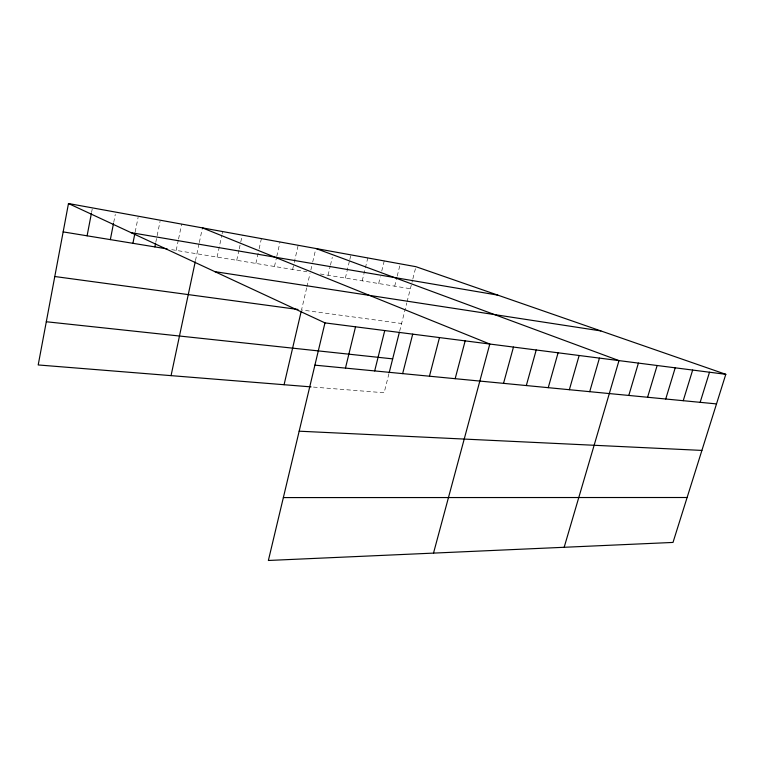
<?xml version="1.0" encoding="UTF-8"?>
<svg xmlns="http://www.w3.org/2000/svg" width="764" height="764" viewBox="0 0 764 764"><rect width="100%" height="100%" fill="white"/><g stroke="black" fill="none" stroke-linecap="round" stroke-linejoin="round"><path stroke-width="0.57" stroke-dasharray="3.82 2.86" d="M91.556 212.535L92.224 209.049M113.712 222.429L115.288 214.407M135.18 232.027L138.112 217.358M155.799 242.264L160.068 221.379M176.178 250.391L178.327 240.106M178.566 238.96L181.66 224.1M195.469 260.619L199.079 243.649M199.318 242.522L202.422 227.882M217.1 257.096L221.866 235.035M222.114 233.87L222.62 231.549M236.735 260.304L238.998 250M239.256 248.863L240.507 243.133M240.765 241.987L242.274 235.121M255.864 263.437L258.881 249.885M259.139 248.758L261.403 238.597M274.477 266.483L276.501 257.573M276.749 256.465L280.035 241.987M292.622 269.453L293.949 263.704M294.216 262.549L298.18 245.282M306.679 287.885L301.532 309.945L401.597 323.497M306.937 286.777L310.041 273.455M310.833 270.074L312.428 263.265M312.686 262.128L315.341 250.773M328.062 275.26L330.182 266.292M330.449 265.175L332.302 257.334M345.357 278.086L349.54 260.677M349.817 259.521L350.924 254.87M362.222 280.846L367.79 257.946M378.667 283.539L380.338 276.759M381.733 271.105L384.235 260.935M394.711 286.166L396.936 277.236M397.213 276.119L400.269 263.847M388.962 373.606L384.13 392.763L312.18 386.985M399.639 331.261L406.792 302.897M407.059 301.809L412.589 279.911M412.866 278.812L415.922 266.693M171.69 249.656L306.985 271.803M320.288 273.98L410.363 288.725"/><path stroke-width="1.15" d="M68.474 203.53L324.967 322.886L268.374 560.47L673.008 542.43L725.8 374.312L415.922 266.693L68.474 203.53L38.2 364.953L311.024 386.89M87.096 235.809L91.336 213.7M110.341 239.609L113.483 223.575M132.917 243.315L134.951 233.154M154.853 246.906L155.57 243.42M171.06 375.64L195.231 261.756M284.074 384.722L301.264 311.072M345.462 368.105L355.527 326.811M374.675 370.922L384.75 330.554M389.239 372.469L399.352 332.369M402.647 373.625L412.703 334.145M429.454 376.203L439.481 337.583M455.163 378.686L465.161 340.878M433.513 553.107L489.8 344.039L202.422 227.882M503.533 383.356L513.465 347.076M526.32 385.553L536.213 349.988M548.246 387.673L558.083 352.796M569.361 389.707L579.15 355.499M589.703 391.674L599.434 358.106M564.166 547.291L618.993 360.608L315.866 248.501M628.791 395.446L638.408 363.101M647.586 397.261L657.145 365.507M665.721 399.009L675.214 367.828M683.226 400.699L692.661 370.062M700.149 402.332L709.508 372.221M283.358 497.584L687.113 497.507M299.173 431.192L701.896 450.416M314.902 365.154L716.508 403.908M46.298 321.749L392.677 358.87M324.967 322.886L725.8 374.312M54.788 276.511L297.998 309.468M214.885 271.659L600.876 330.927M63.154 231.893L167.201 248.921M131.045 232.648L497.813 295.133"/></g></svg>
